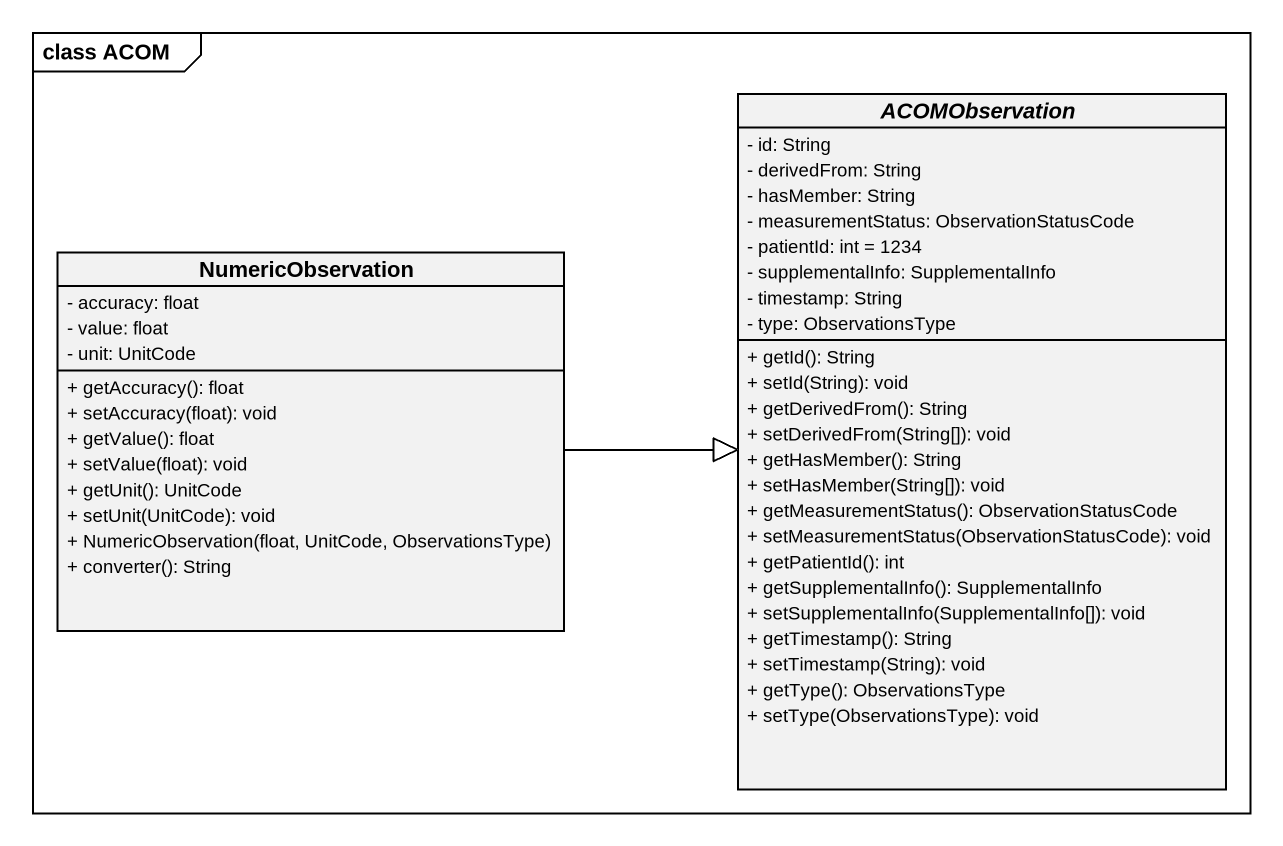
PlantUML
@startuml
mainframe class ACOM
hide circle
hide empty members
skinparam classAttributeIconSize 0
abstract class ACOMObservation {
  - id: String
  - derivedFrom: String
  - hasMember: String
  - measurementStatus: ObservationStatusCode
  - patientId: int = 1234
  - supplementalInfo: SupplementalInfo
  - timestamp: String
  - type: ObservationsType
  + getId(): String
  + setId(String): void
  + getDerivedFrom(): String
  + setDerivedFrom(String[]): void
  + getHasMember(): String
  + setHasMember(String[]): void
  + getMeasurementStatus(): ObservationStatusCode
  + setMeasurementStatus(ObservationStatusCode): void
  + getPatientId(): int
  + getSupplementalInfo(): SupplementalInfo
  + setSupplementalInfo(SupplementalInfo[]): void
  + getTimestamp(): String
  + setTimestamp(String): void
  + getType(): ObservationsType
  + setType(ObservationsType): void
}
class NumericObservation {
  - accuracy: float
  - value: float
  - unit: UnitCode
  + getAccuracy(): float
  + setAccuracy(float): void
  + getValue(): float
  + setValue(float): void
  + getUnit(): UnitCode
  + setUnit(UnitCode): void
  + NumericObservation(float, UnitCode, ObservationsType)
  + converter(): String
}
NumericObservation -right-|> ACOMObservation
@enduml
